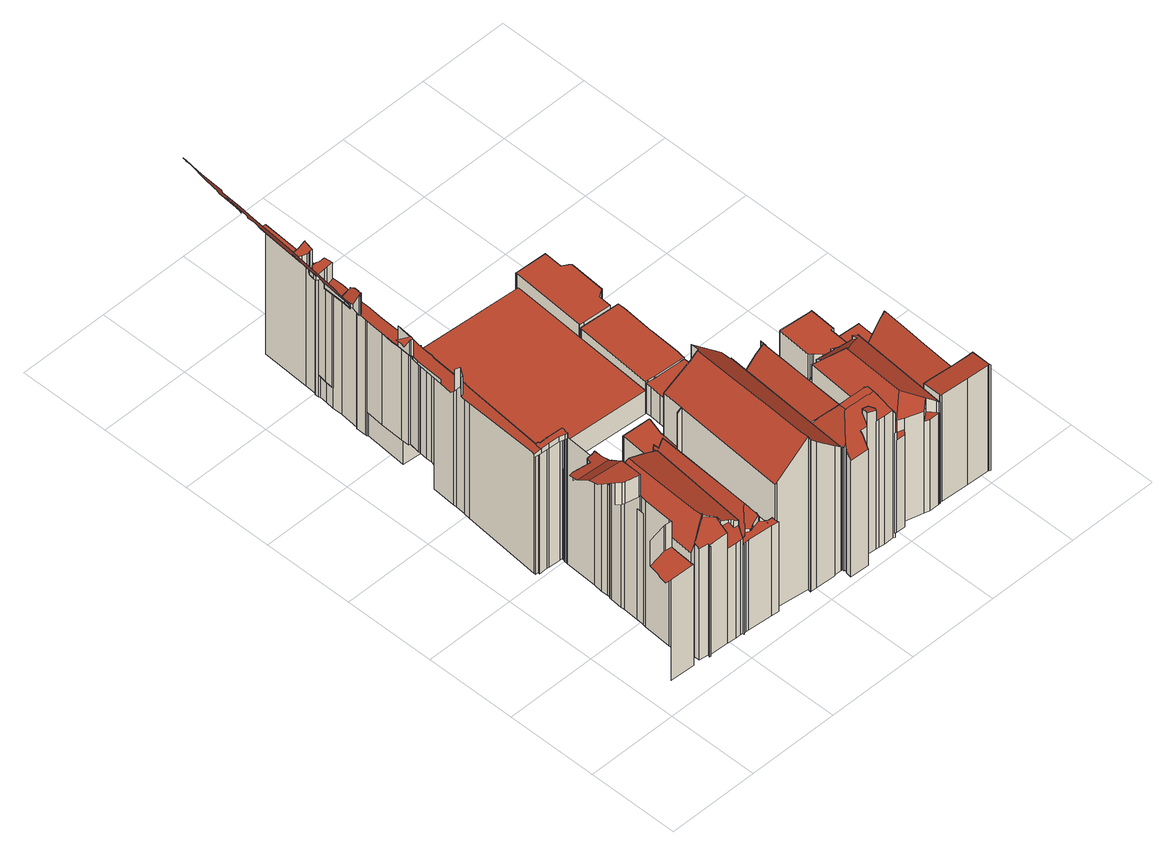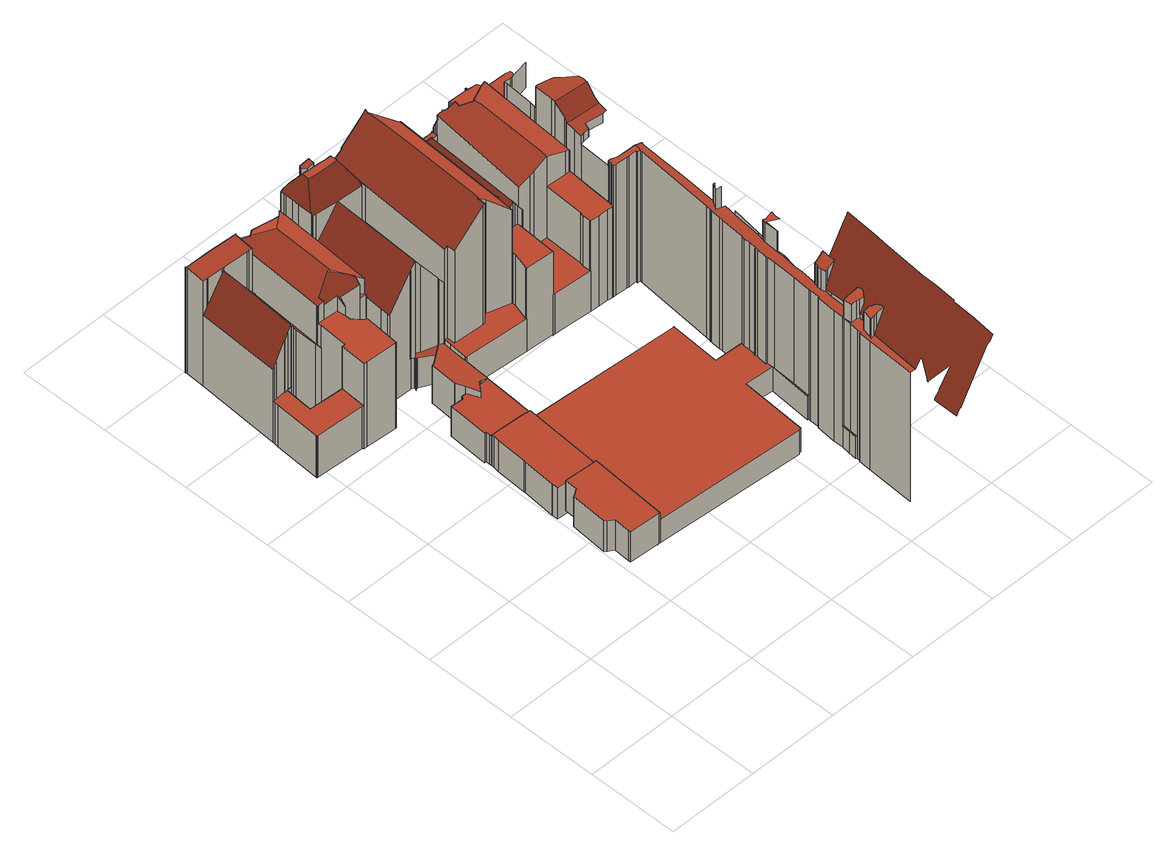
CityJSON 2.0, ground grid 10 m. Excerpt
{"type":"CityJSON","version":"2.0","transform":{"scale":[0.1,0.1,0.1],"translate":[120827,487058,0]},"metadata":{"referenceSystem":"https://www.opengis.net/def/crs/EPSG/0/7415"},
"CityObjects":{
"building1":{"type":"Building","attributes":{"dak_type":"slanted","data_area":2191.54,"data_coverage":0.922,"geconstateerd":false,"gid":14482971,"h_dak_50p":20.48,"h_dak_70p":23.09,"h_dak_max":25.31,"h_dak_min":1.17,"h_maaiveld":0.557,"kas_warenhuis":false,"lod11_replace":false,"ondergronds_type":"above ground","oorspronkelijkbouwjaar":1956,"pw_actueel":"yes","pw_bron":"ahn3","reconstructie_methode":"tudelft3d-geoflow","reconstruction_skipped":false,"rmse_lod12":7.93,"rmse_lod13":3.22,"rmse_lod22":0.516,"rn":1,"status":"Pand in gebruik","t_run":7110.3,"val3dity_codes_lod12":"[104]","val3dity_codes_lod13":"[104]","val3dity_codes_lod22":"[303]"},"children":["building1-1"]},
"building1-1":{"type":"BuildingPart","parents":["building1"],"geometry":[{"type":"MultiSurface","lod":"2.2","boundaries":[[[0,1,2,3,4,5,6,7,8,9,10,11,12,13,14,15]],[[13,16,17,14]],[[18,5,4,19]],[[14,17,20,15]],[[15,20,21,0]],[[19,4,3,22]],[[0,21,23,1]],[[24,25,26,27]],[[22,3,2,28]],[[1,23,29,2]],[[27,26,30,31]],[[28,2,29,32,33]],[[34,24,27,31,35,36,37,38,39,40,41,42]],[[33,32,43,44]],[[31,30,45,35]],[[46,47,48,49]],[[44,43,50,51]],[[35,45,52,36]],[[51,50,53,52]],[[54,55,56,57]],[[36,52,53,58,37]],[[59,60,61,62,63,64,65,40,39,38]],[[62,61,66,67,68,69,46,49,70,64,63]],[[37,58,71,38]],[[69,72,47,46]],[[73,74,75,76]],[[77,78,74,73]],[[57,56,79,80]],[[38,71,81,59]],[[82,83,78,77]],[[59,81,84,60]],[[68,85,72,69]],[[60,84,86,61]],[[87,88,83,82]],[[61,86,89,66]],[[67,90,85,68]],[[80,79,91,92]],[[66,89,93,90,67]],[[94,95,88,87]],[[96,94,87,82,77,73,97,98,57,80,92,99,100,101,102,103,104,105]],[[76,75,106,107]],[[90,93,108,109]],[[96,110,95,94]],[[92,91,111,99]],[[99,111,112,100]],[[113,114,115,116]],[[100,112,109,101]],[[101,109,108,117,102]],[[102,117,118,103]],[[105,119,110,96]],[[103,118,120,104]],[[104,120,119,105]],[[116,115,121,122]],[[122,121,123,124]],[[125,126,127,128]],[[107,106,129,130]],[[130,129,131,132]],[[132,131,133,134]],[[134,133,135,136]],[[137,138,139,140]],[[128,127,141,142]],[[140,139,142,143]],[[143,144,145,146,147,148,149,150,151,137,140]],[[143,142,141,152,144]],[[144,152,153,145]],[[145,153,154,146]],[[136,135,155,156]],[[147,157,158,148]],[[146,154,159,147]],[[160,161,162,163,164,165,166,167,168,169,170,171,172,173,174,175,176,177,178,179,180,181,182,183,184,185,186,187,188,159,154,153,152,141,127,126,189,123,121,115,114,190,191,192,54,57,98,97,73,76,107,130,132,134,136,156]],[[159,157,147]],[[155,193,156]],[[156,193,194,160]],[[157,159,188,195]],[[160,194,196,161]],[[195,188,187]],[[161,196,197,162]],[[162,197,198,163]],[[163,198,199,164]],[[200,201,202,203]],[[204,205,206,207]],[[203,202,208,209]],[[164,199,210,165]],[[165,210,211,166]],[[166,211,212,167]],[[193,155,213,214]],[[215,216,217]],[[218,219,220,221,222,215,217,223,224,225,204,207,226,227]],[[207,206,185,226]],[[167,212,228,168]],[[226,185,184,227]],[[214,213,201,200]],[[227,184,183,218]],[[222,229,216,215]],[[218,183,182,219]],[[230,231,232,233]],[[219,182,181,220]],[[221,180,179,229,222]],[[220,181,180,221]],[[229,179,178,234]],[[235,236,237]],[[168,228,238,169]],[[239,240,231,230]],[[241,242,243]],[[236,235,244,245]],[[169,238,246,247,170]],[[234,178,177,244]],[[233,232,246,238]],[[170,247,248,171]],[[171,248,249,172]],[[236,245,250,251,252,253,254,241,243,237]],[[245,244,177,176,250]],[[254,255,242,241]],[[256,257,258,259]],[[260,261,257,256]],[[259,258,262,263]],[[172,249,264,173]],[[255,265,266,267]],[[253,268,265,255,254]],[[267,266,269,270]],[[263,262,271,272]],[[250,176,175,251]],[[273,274,261,260]],[[270,269,275,276]],[[272,271,276,277]],[[252,278,268,253]],[[173,264,279,280,174]],[[281,282,273,260,256,259,263,272,277,283,284,285,286]],[[277,276,275,287,283]],[[251,175,288,278,252]],[[174,280,289,288,175]],[[283,287,290,284]],[[257,261,274,291,292,293,294,295,296,297,298,299,300,301,302,303,304,305,306,307,308,309,310,311,312,313,314,315,316,317,318,319,320,321,322,323,324,325,326,327,328,329,330,225,224,331,217,216,229,234,244,235,237,243,242,255,267,270,276,271,262,258]],[[288,289,332,333]],[[280,279,334,335]],[[284,290,336,285]],[[282,291,274,273]],[[332,289,280,335,337,338]],[[333,332,338,339]],[[335,334,340,337]],[[341,336,290,287,275,269,266,265,268,278,288,333,339,342,343,344,345,346,347,291,348]],[[285,336,341,286]],[[337,340,349,338]],[[339,338,349,350,342]],[[281,348,291,282]],[[342,350,351,343]],[[286,341,348,281]],[[352,353,240,239]],[[343,351,354,344]],[[347,292,291]],[[355,356,357,358,359,360,352,239,230,233,238,228,212,211,210,199,198,197,196,194,193,214,200,203,209,361,362]],[[344,354,363,345]],[[360,364,353,352]],[[359,365,364,360]],[[209,208,366,361]],[[358,367,365,359]],[[361,366,368,362]],[[362,368,369,355]],[[355,369,370,356]],[[357,371,367,358]],[[356,370,371,357]]],"semantics":{"surfaces":[{"type":"RoofSurface"},{"type":"WallSurface","on_footprint_edge":true},{"type":"WallSurface","on_footprint_edge":false}],"values":[0,1,2,1,1,2,1,2,2,1,2,1,0,1,2,2,1,2,1,2,1,0,0,1,2,1,1,2,1,1,1,2,1,1,1,2,2,1,1,0,1,1,1,2,2,2,2,1,1,1,1,1,2,2,2,1,1,1,1,2,2,2,0,2,2,2,1,2,2,0,2,1,2,2,2,2,2,2,2,1,2,1,2,2,2,1,2,0,2,2,2,1,2,2,2,1,2,2,2,2,2,2,1,2,2,1,2,1,1,1,0,2,2,2,2,2,1,2,2,2,2,2,2,2,2,2,1,0,2,2,2,2,0,2,1,2,2,0,2,1,0,2,1,1,2,1,2,1,1,2,0,1,1,1,1,1,1,1,1,1,1]}}]},
"building2":{"type":"Building","attributes":{"dak_type":"slanted","data_area":121.16,"data_coverage":0.764,"geconstateerd":false,"gid":16989285,"h_dak_50p":13.9,"h_dak_70p":15.12,"h_dak_max":15.98,"h_dak_min":5.59,"h_maaiveld":0.616,"kas_warenhuis":false,"lod11_replace":false,"ondergronds_type":"above ground","oorspronkelijkbouwjaar":1005,"pw_actueel":"yes","pw_bron":"ahn3","reconstructie_methode":"tudelft3d-geoflow","reconstruction_skipped":false,"rmse_lod12":3.34,"rmse_lod13":1.55,"rmse_lod22":0.147,"rn":1,"status":"Pand in gebruik","t_run":275.49,"val3dity_codes_lod12":"[]","val3dity_codes_lod13":"[]","val3dity_codes_lod22":"[]"},"children":["building2-1"]},
"building2-1":{"type":"BuildingPart","parents":["building2"],"geometry":[{"type":"Solid","lod":"2.2","boundaries":[[[[372,373,374,375,376,377,378,379,380,381,382,383,384,385,386,387,119,388,389,390,391,392,393,394,395,396,397,398,399,400,401,402,403,404,405,406,407,408,409,410,411,412,413]],[[414,415,416]],[[417,374,373,418]],[[418,373,372,419]],[[420,380,379,421]],[[422,412,411,423]],[[424,394,393,425]],[[426,399,398,427]],[[425,393,392,428]],[[429,430,431,432]],[[433,378,377,434,435]],[[423,411,410,436]],[[437,401,400,438]],[[439,440,441,442]],[[443,444,440,439]],[[445,409,408,446]],[[419,372,413,447]],[[448,376,375,449]],[[450,451,452,453]],[[454,455,456,457,458]],[[457,456,459,460]],[[461,386,385,452]],[[462,387,386,461]],[[463,381,380,420]],[[464,465,466]],[[467,468,466]],[[453,452,385,384,469]],[[470,390,389,471]],[[460,459,430,429]],[[432,431,472,473]],[[435,434,474,475]],[[475,474,476,477]],[[471,389,388,478]],[[478,388,119,479]],[[428,392,391,472]],[[480,481,482,483]],[[481,396,395,484]],[[447,413,412,422]],[[485,486,487,488]],[[489,490,491]],[[492,493,494,495]],[[496,497,493,492,498]],[[479,119,387,462]],[[499,500,501,502,442,503]],[[504,397,396,481,480]],[[458,457,505,506]],[[502,501,507]],[[508,509,507]],[[510,383,382,511]],[[495,494,477,512]],[[498,492,513]],[[449,375,374,417,514]],[[515,516,517,518]],[[416,415,500,499]],[[519,520,465,464]],[[434,377,376,448]],[[521,522,523]],[[512,477,476,524,525]],[[511,382,381,463]],[[514,417,516,515]],[[526,527,455,454]],[[503,442,441,527,526]],[[506,505,451,450]],[[484,395,394,424]],[[518,517,501,500]],[[488,487,528,529]],[[525,524,489,491]],[[491,490,415,414]],[[427,398,397,504]],[[469,384,383,510]],[[523,522,497,496]],[[421,379,378,433]],[[509,508,530,531]],[[531,530,532,533]],[[533,532,486,485]],[[436,410,409,445]],[[534,402,401,437]],[[535,403,402,534]],[[536,404,403,535]],[[483,482,444,443]],[[529,528,537,538]],[[538,537,468,467]],[[520,407,406,539]],[[446,408,407,520,519]],[[540,405,404,536]],[[539,406,405,540]],[[473,472,391,390,470]],[[438,400,399,426]],[[434,448,449,514,515,518,500,415,490,489,524,476,474]],[[455,527,441,440,444,482,481,484,424,425,428,472,431,430,459,456]],[[541,542,513,492,495,512,525,491,414,416,499,503,526,454,458,543]],[[498,513,542,541,543,458,506,450,453,469,510,544,521,523,496]],[[493,497,522,521,544,510,511,463,420,421,433,435,475,477,494]],[[531,545,546,547,548,549,550,426,427,504,480,483,443,439,442,502,507,509]],[[485,488,529,551,552,546,545,531,533]],[[535,534,437,438,426,550,549,548,547,546,552,551,529,538,467,466,465,520,539,540,536]],[[446,519,464,466,468,537,528,487,486,532,530,508,507,501,517,516,417,418,419,447,422,423,436,445]],[[457,460,429,432,473,470,471,478,479,462,461,452,451,505]]]],"semantics":{"surfaces":[{"type":"GroundSurface"},{"type":"WallSurface","on_footprint_edge":false},{"type":"WallSurface","on_footprint_edge":true},{"type":"RoofSurface"}],"values":[[0,1,2,2,2,2,2,2,2,1,2,2,2,1,1,2,2,2,1,1,1,2,2,2,1,1,2,2,1,1,1,1,2,2,2,1,2,2,1,1,1,1,2,1,2,1,1,1,2,1,1,2,1,1,1,2,1,1,2,1,1,1,1,2,1,1,1,1,2,2,1,2,1,1,1,2,2,2,2,1,1,1,2,2,2,2,2,2,3,3,3,3,3,3,3,3,3,3]]}}]},
"building3":{"type":"Building","attributes":{"dak_type":"slanted","data_area":125.99,"data_coverage":0.884,"geconstateerd":false,"gid":14483320,"h_dak_50p":17.8,"h_dak_70p":18.67,"h_dak_max":21.14,"h_dak_min":4.75,"h_maaiveld":0.685,"kas_warenhuis":false,"lod11_replace":false,"ondergronds_type":"above ground","oorspronkelijkbouwjaar":1005,"pw_actueel":"yes","pw_bron":"ahn3","reconstructie_methode":"tudelft3d-geoflow","reconstruction_skipped":false,"rmse_lod12":5,"rmse_lod13":1.12,"rmse_lod22":0.121,"rn":1,"status":"Pand in gebruik","t_run":194.54,"val3dity_codes_lod12":"[]","val3dity_codes_lod13":"[]","val3dity_codes_lod22":"[]"},"children":["building3-1"]},
"building3-1":{"type":"BuildingPart","parents":["building3"],"geometry":[{"type":"Solid","lod":"2.2","boundaries":[[[[553,554,555,556,557,558,559,560,561,562,563,564,565,566,567,568,569,570,571,572,573,574,575,576]],[[577,575,574,578]],[[579,576,575,577]],[[580,570,569,581]],[[581,569,568,582,583]],[[578,574,573,584]],[[583,582,585,586]],[[587,553,576,579]],[[588,589,590,591]],[[586,585,592]],[[592,585,593,594]],[[595,556,555,596]],[[596,555,554,597]],[[598,558,557,599]],[[600,562,561,601]],[[602,566,565,603]],[[603,565,564,604]],[[605,567,566,602]],[[606,607,608,609]],[[610,611,612,613]],[[613,612,589,588]],[[582,568,567,605]],[[614,559,558,598]],[[601,561,560,615]],[[616,617,599,618]],[[619,572,571,620]],[[584,573,572,619]],[[620,571,570,580]],[[621,606,622,623]],[[591,590,607,606,621]],[[609,608,624,625]],[[625,624,626,627]],[[594,593,611,610]],[[604,564,563,628]],[[597,554,553,587]],[[615,560,559,614]],[[623,622,617,616]],[[629,628,563,562,600]],[[627,626,628,629]],[[618,599,557,556,595]],[[630,588,591,621,623,616,618,595,596,597,587,631,632]],[[609,625,627,629,600,601,615,614,598,599,617,622,606]],[[603,604,628,626,624,608,607,590,589,612,611,593,585,582,605,602]],[[594,610,613,588,630,632,631,587,579,577,578,584,619,620,580,581,583,586,592]]]],"semantics":{"surfaces":[{"type":"GroundSurface"},{"type":"WallSurface","on_footprint_edge":true},{"type":"WallSurface","on_footprint_edge":false},{"type":"RoofSurface"}],"values":[[0,1,1,1,1,1,2,1,2,2,2,1,1,1,1,1,1,1,2,2,2,1,1,1,2,1,1,1,2,2,2,2,2,1,1,1,2,1,2,1,3,3,3,3]]}}]},
"building4":{"type":"Building","attributes":{"dak_type":"slanted","data_area":114.53,"data_coverage":0.864,"geconstateerd":false,"gid":17598503,"h_dak_50p":13.79,"h_dak_70p":15.55,"h_dak_max":18.93,"h_dak_min":4.31,"h_maaiveld":0.749,"kas_warenhuis":false,"lod11_replace":false,"ondergronds_type":"above ground","oorspronkelijkbouwjaar":1005,"pw_actueel":"yes","pw_bron":"ahn3","reconstructie_methode":"tudelft3d-geoflow","reconstruction_skipped":false,"rmse_lod12":6.41,"rmse_lod13":1.61,"rmse_lod22":0.154,"rn":1,"status":"Pand in gebruik","t_run":325.59,"val3dity_codes_lod12":"[]","val3dity_codes_lod13":"[]","val3dity_codes_lod22":"[]"},"children":["building4-1"]},
"building4-1":{"type":"BuildingPart","parents":["building4"],"geometry":[{"type":"Solid","lod":"2.2","boundaries":[[[[633,634,568,635,636,637,638,639,640,641,642,643,644,645,646,647,648,649,650,651,652,653,654,655,656,657,658,659,660,661,662,663,664,665,666,667,668,669,670,671,672,673,674,675,676,677,678,679,680,681,682,683,684,685,686,687,688,689,690,691,692,693,694,695]],[[696,682,681,697]],[[698,699,700,701]],[[702,653,652,703]],[[704,645,644,705]],[[706,707,683,682,696,708]],[[709,685,684,710]],[[711,661,660,712]],[[712,660,659,713]],[[708,696,714,715]],[[716,676,675,717]],[[718,686,685,709]],[[697,681,680,719]],[[720,721,722,723]],[[724,725,726,727]],[[719,680,679,728]],[[728,679,678,729]],[[729,678,677,730]],[[731,671,670,732]],[[733,673,672,734,735]],[[736,689,688,737]],[[737,688,687,738]],[[739,649,648,740]],[[723,722,741,742]],[[730,677,676,716]],[[743,642,641,744]],[[745,690,689,736]],[[746,691,690,745]],[[710,684,683,707]],[[701,700,707,706]],[[747,668,667,748]],[[748,667,666,749]],[[750,751,752,753]],[[754,636,635,755]],[[756,693,692,757]],[[742,741,758,759]],[[760,761,762]],[[734,672,671,731]],[[761,760,721,720]],[[763,674,673,733]],[[764,765,766,767]],[[768,640,639,769]],[[757,692,691,746]],[[770,694,693,756]],[[759,758,695,694,770]],[[744,641,640,768]],[[771,643,642,743]],[[772,773,774,775]],[[776,777,773,772]],[[778,779,777,776]],[[780,781,779,778]],[[782,638,637,783]],[[784,785,786,787]],[[788,658,657,785,784]],[[785,657,656,789]],[[789,656,655,790]],[[791,654,653,702]],[[792,747,793,794]],[[732,670,669,795]],[[705,644,643,771]],[[796,646,645,704]],[[740,648,647,797]],[[797,647,646,796]],[[790,655,654,791]],[[783,637,636,754]],[[798,799,800,801]],[[802,803,799,798]],[[804,800,805,806]],[[801,800,804,807]],[[808,809,803,802]],[[794,793,809,808]],[[753,752,662,661,711]],[[810,663,662,752]],[[727,726,568,634,811]],[[811,634,633,812]],[[813,814,725,724]],[[807,804,814,813]],[[812,633,695,758]],[[815,769,639,638,782]],[[795,669,668,747,792]],[[713,659,658,788]],[[806,805,751,750]],[[816,664,663,810]],[[749,666,665,817]],[[817,665,664,816]],[[755,635,568,726]],[[767,766,762]],[[818,819,769,815]],[[775,774,819,818]],[[738,687,686,718]],[[820,651,650,821]],[[703,652,651,820]],[[821,650,649,739]],[[787,786,781,780]],[[735,734,765,764]],[[717,675,674,763]],[[822,823,699,698]],[[824,825,823,822]],[[715,714,825,824]],[[826,827,828,829,830,831,728,729,730,716,717,763,733,832,833]],[[830,829,828,827,834,835,836,837,838,839,840,841,842,736,737,738,718,709,710,707,700,699,823,825,714,696,697,719,728,831]],[[735,764,767,762,761,720,843,844,845,846,847,848,849,826,833,832,733]],[[770,756,757,746,745,736,842,841,850,844,843,720,723,742,759]],[[743,744,768,769,819,774,773,777,779,781,786,785,789,790,791,702,703,820,821,739,740,797,796,704,705,771]],[[801,807,813,724,727,811,812,758,741,722,721,760,762,851,802,798]],[[783,754,755,726,725,814,804,806,750,753,711,712,713,788,784,787,780,778,776,772,775,818,815,782]],[[792,794,808,802,851,762,766,765,734,731,732,795]],[[803,809,793,747,748,749,817,816,810,752,751,805,800,799]],[[839,838,837,836,835,834,827,826,849,848,847,846,845,844,850,841,840]],[[715,824,822,698,701,706,708]]]],"semantics":{"surfaces":[{"type":"GroundSurface"},{"type":"WallSurface","on_footprint_edge":true},{"type":"WallSurface","on_footprint_edge":false},{"type":"RoofSurface"}],"values":[[0,1,2,1,1,1,1,1,1,2,1,1,1,2,2,1,1,1,1,1,1,1,1,2,1,1,1,1,1,2,1,1,2,1,1,2,2,1,2,1,2,1,1,1,1,1,1,2,2,2,2,1,2,1,1,1,1,2,1,1,1,1,1,1,1,2,2,2,2,2,2,1,1,1,1,2,2,1,1,1,1,2,1,1,1,1,2,2,2,1,1,1,1,2,2,1,2,2,2,3,3,3,3,3,3,3,3,3,3,3]]}}]},
"building5":{"type":"Building","attributes":{"dak_type":"slanted","data_area":65.52,"data_coverage":0.816,"geconstateerd":false,"gid":17598280,"h_dak_50p":14.44,"h_dak_70p":14.78,"h_dak_max":15.61,"h_dak_min":11.95,"h_maaiveld":1.33,"kas_warenhuis":false,"lod11_replace":false,"ondergronds_type":"above ground","oorspronkelijkbouwjaar":1005,"pw_actueel":"yes","pw_bron":"ahn3","reconstructie_methode":"tudelft3d-geoflow","reconstruction_skipped":false,"rmse_lod12":1.54,"rmse_lod13":2.24,"rmse_lod22":0.266,"rn":1,"status":"Pand in gebruik","t_run":149.98,"val3dity_codes_lod12":"[]","val3dity_codes_lod13":"[]","val3dity_codes_lod22":"[]"},"children":["building5-1"]},
"building5-1":{"type":"BuildingPart","parents":["building5"],"geometry":[{"type":"Solid","lod":"2.2","boundaries":[[[[852,853,854,855,856,857,858,859,860,861,862,863,864,865,866,867,868,869,870,871,872,873,874,875,876,877,878,879,880]],[[881,876,875,882]],[[882,875,874,883]],[[884,856,855,885]],[[886,887,885,888]],[[889,890,891]],[[892,857,856,884]],[[893,858,857,892,894]],[[895,896,897,898]],[[896,854,853,899]],[[888,885,855,854,896,895]],[[900,852,880,901]],[[902,862,861,903,904]],[[905,871,870,906]],[[883,874,873,907]],[[908,909,910,911]],[[911,910,863,862,902]],[[912,913,914,915,916]],[[917,879,878,918]],[[890,889,919]],[[916,915,920]],[[921,877,876,881]],[[922,921,913,912]],[[918,878,877,921,922]],[[907,873,872,923]],[[924,866,865,925]],[[925,865,864,926]],[[926,864,863,910]],[[927,860,859,928]],[[923,872,871,905]],[[894,892,887,886]],[[929,869,868,930]],[[931,928,859,858,893]],[[932,933,928,931]],[[934,935,933,932,936]],[[936,932,919]],[[903,861,860,927]],[[904,903,935,934]],[[937,867,866,924]],[[930,868,867,937]],[[938,939,901,940]],[[899,853,852,900]],[[898,897,939,938]],[[940,901,880,879,917]],[[915,914,909,908]],[[906,870,869,929]],[[886,888,895,898,941]],[[891,942,920,915,908,911,902,904,934,936,919,889]],[[887,892,884,885]],[[932,931,893,894,886,941,943,890,919]],[[933,935,903,927,928]],[[939,897,896,899,900,901]],[[898,938,940,917,918,922,912,916,920,942,891,890,943,941]],[[937,924,925,926,910,909,914,913,921,881,882,883,907,923,905,906,929,930]]]],"semantics":{"surfaces":[{"type":"GroundSurface"},{"type":"WallSurface","on_footprint_edge":true},{"type":"WallSurface","on_footprint_edge":false},{"type":"RoofSurface"}],"values":[[0,1,1,1,2,2,1,1,2,1,1,1,1,1,1,2,1,2,1,2,2,1,2,1,1,1,1,1,1,1,2,1,1,2,2,2,1,2,1,1,2,1,2,1,2,1,3,3,3,3,3,3,3,3]]}}]},
"building6":{"type":"Building","attributes":{"dak_type":"horizontal","data_area":32.84,"data_coverage":0.838,"geconstateerd":false,"gid":17598278,"h_dak_50p":4.6,"h_dak_70p":4.62,"h_dak_max":4.82,"h_dak_min":4.44,"h_maaiveld":0.734,"kas_warenhuis":false,"lod11_replace":false,"ondergronds_type":"above ground","oorspronkelijkbouwjaar":1005,"pw_actueel":"yes","pw_bron":"ahn3","reconstructie_methode":"tudelft3d-geoflow","reconstruction_skipped":false,"rmse_lod12":0.059,"rmse_lod13":0.0554,"rmse_lod22":0.0535,"rn":1,"status":"Pand in gebruik","t_run":70.38,"val3dity_codes_lod12":"[]","val3dity_codes_lod13":"[]","val3dity_codes_lod22":"[]"},"children":["building6-1"]},
"building6-1":{"type":"BuildingPart","parents":["building6"],"geometry":[{"type":"Solid","lod":"2.2","boundaries":[[[[944,945,946,649,947,948,643,949,950,951,952,953,954,955]],[[956,946,945,957]],[[958,949,643,959]],[[960,952,951,961]],[[962,947,649,963]],[[964,948,947,962]],[[963,649,946,956]],[[959,643,948,964]],[[961,951,950,965]],[[965,950,949,958]],[[966,944,955,967]],[[967,955,954,968]],[[969,953,952,960]],[[968,954,953,969]],[[957,945,944,966]],[[968,969,960,961,965,958,959,964,962,963,956,957,966,967]]]],"semantics":{"surfaces":[{"type":"GroundSurface"},{"type":"WallSurface","on_footprint_edge":true},{"type":"RoofSurface"}],"values":[[0,1,1,1,1,1,1,1,1,1,1,1,1,1,1,2]]}}]},
"building7":{"type":"Building","attributes":{"dak_type":"horizontal","data_area":29.28,"data_coverage":0.851,"geconstateerd":false,"gid":17598301,"h_dak_50p":4.99,"h_dak_70p":5,"h_dak_max":5.19,"h_dak_min":4.83,"h_maaiveld":1.19,"kas_warenhuis":false,"lod11_replace":false,"ondergronds_type":"above ground","oorspronkelijkbouwjaar":1005,"pw_actueel":"yes","pw_bron":"ahn3","reconstructie_methode":"tudelft3d-geoflow","reconstruction_skipped":false,"rmse_lod12":0.0372,"rmse_lod13":0.0381,"rmse_lod22":0.0336,"rn":1,"status":"Pand in gebruik","t_run":71.97,"val3dity_codes_lod12":"[]","val3dity_codes_lod13":"[]","val3dity_codes_lod22":"[]"},"children":["building7-1"]},
"building7-1":{"type":"BuildingPart","parents":["building7"],"geometry":[{"type":"Solid","lod":"2.2","boundaries":[[[[970,971,972,973,974,975,976,977,978,979,980,981,982,983,984]],[[985,975,974,986]],[[987,976,975,985]],[[988,971,970,989]],[[990,972,971,988]],[[991,973,972,990]],[[992,983,982,993]],[[994,981,980,995]],[[995,980,979,996]],[[997,978,977,998]],[[993,982,981,994]],[[999,984,983,992]],[[989,970,984,999]],[[986,974,973,991]],[[996,979,978,997]],[[998,977,976,987]],[[985,986,991,990,988,989,999,992,993,994,995,996,997,998,987]]]],"semantics":{"surfaces":[{"type":"GroundSurface"},{"type":"WallSurface","on_footprint_edge":true},{"type":"RoofSurface"}],"values":[[0,1,1,1,1,1,1,1,1,1,1,1,1,1,1,1,2]]}}]},
"building8":{"type":"Building","attributes":{"dak_type":"slanted","data_area":72.75,"data_coverage":0.829,"geconstateerd":false,"gid":17598282,"h_dak_50p":12,"h_dak_70p":13.24,"h_dak_max":14.94,"h_dak_min":6.49,"h_maaiveld":1.36,"kas_warenhuis":false,"lod11_replace":false,"ondergronds_type":"above ground","oorspronkelijkbouwjaar":1005,"pw_actueel":"yes","pw_bron":"ahn3","reconstructie_methode":"tudelft3d-geoflow","reconstruction_skipped":false,"rmse_lod12":3.55,"rmse_lod13":2.04,"rmse_lod22":0.108,"rn":1,"status":"Pand in gebruik","t_run":152.25,"val3dity_codes_lod12":"[]","val3dity_codes_lod13":"[]","val3dity_codes_lod22":"[]"},"children":["building8-1"]},
"building8-1":{"type":"BuildingPart","parents":["building8"],"geometry":[{"type":"Solid","lod":"2.2","boundaries":[[[[1000,1001,1002,1003,1004,1005,1006,1007,1008,1009,1010,1011,1012,1013,1014,1015,1016,1017,1018,1019,1020,1021,1022,1023,1024,1025,1026,1027,1028,1029,1030,1031]],[[1032,1033,1020,1019,1034]],[[1035,1021,1020,1033]],[[1036,1003,1002,1037]],[[1038,1004,1003,1036,1039]],[[1040,1008,1007,1041]],[[1042,1015,1014,1043]],[[1044,1038,1045,1046]],[[1047,1048,1049,1050]],[[1051,1025,1024,1052]],[[1053,1001,1000,1054]],[[1050,1049,1055,1056]],[[1039,1036,1057,1058]],[[1059,1023,1022,1060]],[[1052,1024,1023,1059]],[[1061,1017,1016,1062]],[[1063,1028,1027,1064]],[[1065,1011,1010,1066]],[[1067,1012,1011,1065]],[[1068,1069,1070,1071]],[[1071,1070,1072,1073]],[[1043,1014,1013,1072]],[[1073,1072,1013,1012,1067]],[[1066,1010,1009,1074]],[[1041,1007,1006,1075]],[[1075,1006,1005,1076]],[[1076,1005,1004,1038,1044]],[[1054,1000,1031,1077]],[[1077,1031,1030,1078]],[[1064,1027,1026,1079]],[[1080,1081,1069,1068]],[[1034,1019,1018,1082]],[[1046,1045,1048,1047]],[[1079,1026,1025,1051]],[[1078,1030,1029,1083]],[[1083,1029,1028,1063]],[[1056,1055,1081,1080]],[[1037,1002,1001,1053]],[[1082,1018,1017,1061]],[[1084,1085,1086,1087]],[[1088,1089,1085,1084]],[[1090,1091,1033,1032]],[[1087,1086,1091,1090]],[[1058,1057,1092,1093]],[[1093,1092,1089,1088]],[[1062,1016,1015,1042]],[[1074,1009,1008,1040]],[[1060,1022,1021,1035]],[[1068,1071,1073,1067,1065,1066,1074,1040,1041,1075,1076,1044,1046,1047,1050,1056,1080]],[[1091,1086,1085,1089,1092,1057,1036,1037,1053,1054,1077,1078,1083,1063,1064,1079,1051,1052,1059,1060,1035,1033]],[[1082,1061,1062,1042,1043,1072,1070,1069,1081,1055,1094,1095,1096,1090,1032,1034]],[[1084,1087,1090,1096,1095,1094,1055,1049,1048,1045,1038,1039,1058,1093,1088]]]],"semantics":{"surfaces":[{"type":"GroundSurface"},{"type":"WallSurface","on_footprint_edge":true},{"type":"WallSurface","on_footprint_edge":false},{"type":"RoofSurface"}],"values":[[0,1,1,1,1,1,1,2,2,1,1,2,2,1,1,1,1,1,1,2,2,1,1,1,1,1,1,1,1,1,2,1,2,1,1,1,2,1,1,2,2,2,2,2,2,1,1,1,3,3,3,3]]}}]}
},
"vertices":[
[58,37,133],[59,52,133],[60,59,133],[53,60,133],[51,60,133],[30,56,133],[30,54,133],[28,45,133],[26,40,133],[26,38,133],[25,34,133],[25,33,133],[25,32,133],[31,31,133],[58,30,133],[58,36,133],[31,31,6],[58,30,6],[30,56,165],[51,60,165],[58,36,6],[58,37,6],[53,60,165],[59,52,6],[40,109,192],[40,109,165],[44,105,165],[44,105,192],[60,59,165],[60,59,6],[47,104,165],[47,104,192],[60,62,6],[60,62,165],[28,119,192],[61,101,192],[63,101,192],[64,121,192],[64,125,191],[63,125,191],[27,128,191],[27,127,191],[27,124,192],[62,93,6],[62,93,165],[61,101,165],[54,153,176],[54,153,165],[35,156,165],[35,156,176],[63,99,6],[63,99,165],[63,101,165],[63,101,6],[31,200,169],[31,200,165],[39,199,165],[39,199,171],[64,121,6],[65,138,182],[65,140,180],[66,142,178],[65,142,178],[62,143,178],[29,145,178],[29,141,181],[66,151,176],[67,161,175],[63,160,175],[56,159,175],[30,155,176],[64,125,6],[56,159,165],[40,207,171],[40,207,6],[40,209,6],[40,209,171],[43,207,171],[43,207,6],[48,199,165],[48,199,171],[65,138,6],[43,205,171],[43,205,6],[65,140,6],[63,160,165],[66,142,6],[52,205,171],[52,205,6],[66,151,6],[67,161,165],[60,198,165],[60,198,171],[67,161,6],[54,205,171],[54,205,6],[67,204,171],[39,205,171],[39,204,171],[66,196,171],[68,196,171],[69,196,171],[69,197,171],[69,199,171],[70,202,171],[70,204,171],[48,296,6],[48,296,171],[69,196,6],[69,196,165],[67,204,6],[66,196,165],[68,196,165],[37,296,192],[37,296,168],[39,296,169],[39,296,192],[69,197,6],[69,199,6],[70,204,6],[70,202,6],[44,304,170],[44,304,194],[38,305,168],[38,305,195],[36,320,173],[36,320,168],[39,351,168],[39,351,171],[49,303,6],[49,303,171],[49,302,6],[49,302,171],[50,314,6],[50,314,171],[50,318,6],[50,318,171],[37,359,193],[37,359,175],[38,359,174],[38,359,193],[40,358,168],[40,358,171],[40,358,193],[40,359,193],[41,360,193],[41,361,193],[42,378,194],[40,362,193],[29,368,193],[29,362,193],[28,357,193],[40,359,168],[41,360,168],[41,361,168],[52,344,6],[52,344,171],[42,378,169],[40,362,170],[42,378,168],[53,348,171],[53,354,171],[54,363,171],[55,363,171],[54,365,171],[56,377,171],[54,377,170],[54,386,170],[55,411,170],[57,431,170],[57,433,170],[57,444,170],[58,444,170],[60,465,170],[60,476,170],[59,476,170],[51,475,168],[48,475,167],[47,449,167],[46,441,167],[47,442,168],[48,438,168],[48,433,168],[47,433,168],[47,429,168],[46,429,168],[44,410,168],[44,401,168],[42,386,168],[34,306,168],[37,293,168],[35,259,169],[32,204,169],[52,344,36],[53,348,36],[42,386,169],[53,354,36],[54,363,36],[55,363,36],[54,365,36],[79,288,35],[79,288,6],[79,287,6],[79,287,35],[32,424,195],[32,424,190],[44,428,170],[44,428,195],[81,287,6],[81,287,35],[56,377,36],[54,377,36],[54,386,36],[83,342,6],[83,342,35],[43,441,193],[43,441,177],[33,439,194],[47,433,194],[48,433,194],[48,438,194],[47,442,193],[46,441,193],[32,438,194],[32,434,194],[32,432,194],[46,429,195],[47,429,195],[55,411,36],[46,441,170],[54,384,36],[54,384,6],[58,431,6],[58,431,36],[47,449,171],[39,474,189],[39,474,191],[38,478,191],[57,431,36],[85,382,36],[85,382,6],[44,486,191],[44,486,183],[38,479,191],[48,475,173],[48,475,191],[57,431,6],[57,433,6],[57,444,6],[58,444,6],[51,475,191],[59,476,191],[58,485,191],[52,485,191],[49,486,191],[49,486,173],[41,505,192],[41,505,191],[43,501,186],[43,501,192],[41,508,192],[41,508,191],[45,500,183],[45,500,192],[60,465,6],[49,486,168],[49,489,168],[49,489,174],[52,485,168],[50,495,168],[50,495,174],[50,498,174],[50,498,192],[51,509,192],[51,509,175],[52,498,168],[52,498,171],[52,498,192],[58,485,168],[60,476,6],[60,476,32],[60,511,192],[55,510,192],[53,499,192],[54,499,192],[57,499,192],[59,508,192],[53,499,168],[59,476,168],[59,476,33],[54,499,168],[55,510,168],[60,565,168],[54,566,179],[54,568,179],[61,581,169],[62,582,168],[62,583,167],[62,583,168],[62,584,169],[52,597,188],[50,599,192],[52,599,188],[63,598,169],[63,598,168],[68,597,161],[68,597,159],[69,601,160],[70,626,161],[66,626,169],[66,627,169],[61,627,178],[56,627,186],[34,628,225],[33,628,226],[31,629,229],[31,629,230],[28,629,235],[25,604,235],[23,577,235],[22,575,235],[20,551,235],[19,534,234],[14,481,234],[13,472,234],[9,432,233],[11,432,229],[12,432,228],[13,432,226],[14,432,225],[25,432,205],[32,438,195],[60,485,33],[60,485,168],[61,485,6],[61,485,33],[57,499,168],[62,494,33],[61,495,34],[61,495,168],[62,494,6],[59,508,168],[61,499,168],[62,499,168],[63,512,168],[66,565,169],[65,565,169],[60,565,169],[60,511,168],[61,495,6],[61,499,6],[62,499,6],[90,454,36],[90,454,6],[63,512,6],[248,278,35],[259,443,35],[259,444,35],[257,444,35],[93,455,36],[92,454,36],[247,276,35],[248,276,35],[66,565,6],[92,454,6],[93,455,6],[247,276,6],[257,444,6],[248,276,6],[248,278,6],[259,443,6],[259,444,6],
[117,26,6],[116,25,6],[116,27,6],[113,27,6],[108,27,6],[98,28,6],[76,29,6],[76,27,6],[75,27,6],[76,30,6],[66,31,6],[66,37,6],[58,33,6],[66,146,6],[69,186,6],[69,192,6],[72,204,6],[77,203,6],[87,203,6],[97,202,6],[139,199,6],[141,199,6],[140,195,6],[138,161,6],[138,158,6],[138,152,6],[141,152,6],[143,152,6],[160,151,6],[165,150,6],[165,146,6],[160,74,6],[158,41,6],[158,38,6],[157,32,6],[157,31,6],[157,28,6],[157,25,6],[157,23,6],[149,24,6],[123,26,6],[119,26,6],[111,33,148],[111,33,138],[111,33,147],[116,27,119],[116,25,119],[117,26,119],[75,27,145],[76,27,145],[123,26,119],[149,24,119],[140,195,57],[141,199,57],[143,152,142],[141,152,139],[139,199,57],[97,193,120],[97,193,57],[97,200,57],[97,200,120],[76,29,145],[98,28,125],[98,28,145],[157,23,119],[165,150,105],[160,151,113],[128,149,117],[128,149,56],[128,144,56],[128,144,117],[136,149,130],[136,149,56],[157,25,119],[157,28,119],[119,26,119],[108,27,125],[113,27,125],[67,146,147],[67,146,120],[66,146,120],[66,146,146],[110,145,151],[110,145,56],[94,145,56],[94,145,120],[94,145,158],[96,188,57],[96,188,120],[69,186,120],[69,192,120],[76,30,146],[153,31,119],[153,31,114],[150,33,119],[149,33,120],[149,33,119],[58,33,145],[87,203,120],[77,203,120],[97,202,57],[97,202,120],[98,30,129],[98,30,146],[99,37,146],[99,37,149],[72,204,120],[70,204,120],[138,158,133],[138,158,56],[136,157,56],[136,157,130],[138,161,57],[133,33,121],[133,33,119],[136,34,119],[136,34,123],[109,35,144],[109,35,143],[109,35,148],[90,51,157],[90,51,155],[100,43,152],[100,43,153],[88,50,158],[88,50,155],[90,51,159],[116,32,145],[116,32,139],[116,32,119],[116,32,107],[128,144,143],[138,152,133],[72,146,120],[72,146,149],[123,32,119],[124,32,119],[124,32,120],[66,37,149],[66,31,146],[99,37,153],[89,52,158],[116,27,125],[116,28,129],[116,28,119],[116,29,119],[116,29,131],[157,31,119],[157,31,106],[68,38,149],[81,46,153],[81,46,155],[107,36,146],[107,36,149],[115,145,149],[115,145,56],[145,36,119],[145,36,127],[127,35,119],[127,35,124],[131,33,119],[131,33,122],[165,146,105],[160,74,106],[158,41,106],[146,36,119],[146,36,125],[157,32,106],[158,38,106],[91,101,158],[89,58,158],[93,137,158],[67,38,149],[135,44,139],[137,45,141],[137,46,141],[142,128,142],[143,147,142],[143,148,142],[144,38,130],[142,39,132],
[194,23,7],[159,27,7],[157,27,7],[165,150,7],[161,151,7],[139,152,7],[138,152,7],[138,154,7],[141,198,7],[141,199,7],[172,197,7],[242,192,7],[243,192,7],[243,191,7],[242,172,7],[241,164,7],[231,20,7],[230,20,7],[230,18,7],[222,19,7],[222,18,7],[200,19,7],[194,19,7],[193,19,7],[194,19,198],[200,19,192],[193,19,199],[230,20,164],[231,20,162],[241,164,49],[241,164,162],[222,18,171],[238,164,49],[238,164,164],[194,23,199],[202,166,200],[202,166,49],[193,167,49],[193,167,192],[238,164,165],[238,173,49],[238,173,165],[165,150,165],[157,27,163],[159,27,164],[139,152,111],[161,151,111],[141,199,112],[141,198,112],[243,191,48],[243,192,48],[242,192,48],[242,172,49],[167,174,112],[167,174,48],[167,175,48],[167,175,112],[204,175,198],[204,175,49],[202,175,49],[202,175,200],[138,152,111],[138,154,111],[161,152,161],[161,152,111],[161,151,160],[222,19,171],[230,18,164],[167,174,165],[165,151,111],[165,151,165],[167,178,48],[167,178,112],[172,196,48],[172,196,112],[172,197,48],[172,197,112],[201,165,200],[194,33,199],[196,75,200],
[241,158,7],[241,163,7],[242,174,7],[243,193,7],[244,204,7],[244,205,7],[245,221,7],[247,257,7],[248,270,7],[248,275,7],[248,276,7],[254,276,7],[256,275,7],[260,275,7],[262,275,7],[267,275,7],[293,273,7],[293,270,7],[293,266,7],[295,266,7],[292,222,7],[291,222,7],[278,223,7],[277,220,7],[272,220,7],[277,212,7],[277,211,7],[275,182,7],[272,181,7],[255,168,7],[271,160,7],[272,160,7],[274,161,7],[273,159,7],[273,158,7],[276,157,7],[302,156,7],[302,153,7],[301,145,7],[295,54,7],[295,53,7],[294,36,7],[293,27,7],[293,20,7],[293,17,7],[293,13,7],[291,14,7],[280,14,7],[274,15,7],[271,15,7],[261,16,7],[253,16,7],[253,14,7],[252,6,7],[231,7,7],[232,13,7],[234,16,7],[232,16,7],[232,18,7],[231,18,7],[232,24,7],[233,39,7],[234,59,7],[271,15,168],[274,15,168],[262,23,185],[262,23,179],[261,17,170],[261,17,185],[292,222,44],[295,266,44],[256,275,44],[254,276,44],[261,16,185],[261,16,168],[271,15,182],[253,14,165],[253,16,169],[272,181,53],[275,182,54],[277,211,55],[272,17,171],[272,17,182],[293,20,165],[293,27,165],[252,6,153],[280,14,168],[237,54,168],[237,54,120],[237,55,120],[237,55,167],[241,163,120],[241,163,44],[241,164,43],[241,164,119],[291,14,168],[293,13,164],[293,17,165],[301,145,118],[302,153,118],[295,53,166],[295,54,118],[295,54,164],[234,16,166],[232,13,161],[231,7,153],[293,273,44],[267,275,44],[236,56,119],[236,56,166],[248,275,44],[248,270,44],[232,16,162],[232,18,162],[276,157,45],[273,158,45],[273,159,45],[248,163,45],[248,163,44],[255,168,43],[255,168,48],[243,193,44],[242,174,44],[232,24,160],[231,18,160],[234,59,116],[234,59,162],[237,58,121],[237,58,163],[266,56,163],[294,36,165],[294,54,164],[294,54,120],[291,54,125],[291,54,164],[247,257,44],[245,221,44],[233,39,161],[248,276,44],[252,221,47],[252,221,44],[249,221,44],[249,221,46],[254,221,48],[254,221,44],[256,221,48],[256,221,44],[263,229,50],[263,229,44],[244,205,44],[244,204,44],[272,220,53],[272,220,44],[266,233,44],[266,233,51],[277,212,55],[277,220,44],[278,223,44],[291,222,44],[276,157,158],[277,157,46],[277,157,157],[302,156,118],[260,275,44],[262,275,44],[264,157,154],[264,157,45],[247,161,44],[247,161,129],[271,154,165],[271,154,46],[247,161,45],[248,162,44],[248,162,45],[247,161,128],[272,158,165],[272,158,45],[271,160,45],[241,163,119],[241,158,119],[246,162,127],[246,162,45],[245,221,45],[272,160,45],[274,161,45],[247,221,45],[247,221,44],[293,266,44],[293,270,44],[269,23,183],[269,23,180],[272,18,182],[272,18,173],[282,36,189],[281,28,189],[283,25,185],[284,24,183],[286,20,178],[288,17,173],[294,51,168],[288,44,178],[280,28,189],[276,28,189],[274,29,189],[265,29,189],[263,29,189],[254,30,189],[250,30,189],[248,30,189],[247,30,188],[247,39,187],[248,38,189],[251,38,189],[255,38,189],[260,38,189],[275,37,189],[276,37,189],[248,36,189],[266,56,164],
[344,10,13],[333,10,13],[328,12,13],[308,17,13],[304,12,13],[294,12,13],[292,13,13],[300,123,13],[300,125,13],[308,125,13],[330,123,13],[331,130,13],[331,136,13],[329,138,13],[324,144,13],[323,145,13],[321,146,13],[320,147,13],[323,185,13],[324,185,13],[358,183,13],[361,183,13],[359,154,13],[356,154,13],[354,123,13],[354,119,13],[354,117,13],[346,10,13],[345,10,13],[354,123,120],[356,154,120],[359,154,120],[304,12,129],[308,17,129],[301,19,144],[301,19,129],[308,17,143],[325,105,154],[325,105,156],[327,104,155],[294,12,129],[292,13,139],[294,12,140],[328,12,141],[328,12,128],[337,19,129],[337,19,146],[333,10,128],[344,10,128],[345,10,128],[330,123,138],[308,125,121],[308,125,139],[324,185,121],[323,185,121],[361,183,120],[332,121,140],[332,121,121],[331,130,121],[331,130,132],[353,119,141],[353,119,120],[348,120,121],[348,120,139],[348,120,144],[346,10,140],[354,117,141],[311,115,147],[348,114,144],[354,119,120],[354,119,141],[358,183,120],[324,144,121],[329,138,121],[331,136,121],[300,125,121],[300,123,121],[320,147,121],[321,146,121],[300,123,140],[307,118,144],[307,118,121],[307,119,144],[307,119,121],[307,118,145],[323,145,121],[344,12,142],[344,12,128],[345,10,141],[321,36,155],[335,108,151],[325,103,156],
[296,316,7],[294,282,7],[293,276,7],[258,275,7],[251,276,7],[254,361,7],[254,363,7],[256,363,7],[299,360,7],[299,354,7],[299,353,7],[296,317,7],[293,276,46],[294,282,46],[254,361,46],[248,276,46],[299,360,46],[256,363,46],[258,275,46],[293,273,46],[251,276,46],[254,363,46],[296,316,46],[296,317,46],[299,353,46],[299,354,46],
[260,447,12],[260,448,12],[261,448,12],[295,446,12],[295,443,12],[294,426,12],[300,422,12],[302,420,12],[299,380,12],[297,379,12],[291,375,12],[290,361,12],[259,363,12],[254,363,12],[254,364,12],[294,426,50],[295,443,50],[300,422,50],[260,448,50],[260,447,50],[261,448,50],[295,446,50],[254,363,50],[259,363,50],[290,361,50],[291,375,50],[297,379,50],[299,380,50],[302,420,50],[254,364,50],
[416,177,14],[413,128,14],[412,123,14],[412,121,14],[406,29,14],[405,8,14],[405,6,14],[404,7,14],[403,7,14],[378,8,14],[348,10,14],[346,10,14],[347,12,14],[348,32,14],[348,38,14],[353,114,14],[354,123,14],[361,123,14],[384,122,14],[387,121,14],[389,121,14],[394,121,14],[396,145,14],[396,151,14],[395,151,14],[359,154,14],[359,155,14],[361,180,14],[361,183,14],[363,182,14],[415,179,14],[416,179,14],[389,121,144],[389,121,66],[387,121,141],[394,121,66],[412,121,66],[412,123,66],[406,29,103],[412,121,105],[403,7,147],[404,7,147],[353,114,92],[348,38,92],[406,29,146],[402,29,111],[402,29,146],[400,29,146],[400,29,113],[384,30,140],[384,30,146],[359,154,67],[395,151,66],[413,128,66],[416,177,66],[382,30,143],[382,30,146],[411,121,66],[411,121,108],[396,151,66],[396,145,66],[361,123,102],[354,123,92],[361,183,67],[361,180,67],[346,10,148],[348,10,148],[347,12,148],[354,32,147],[354,32,100],[352,32,98],[352,32,147],[348,32,92],[348,32,147],[378,8,148],[405,6,147],[405,8,147],[416,179,66],[415,179,66],[359,155,67],[381,30,146],[381,30,141],[384,122,136],[363,182,67],[397,121,131],[397,121,66],[393,120,66],[393,120,137],[397,120,130],[397,120,66],[389,120,144],[389,120,66],[408,121,66],[408,121,113],[385,72,144],[386,83,144],[389,119,144]
]}
